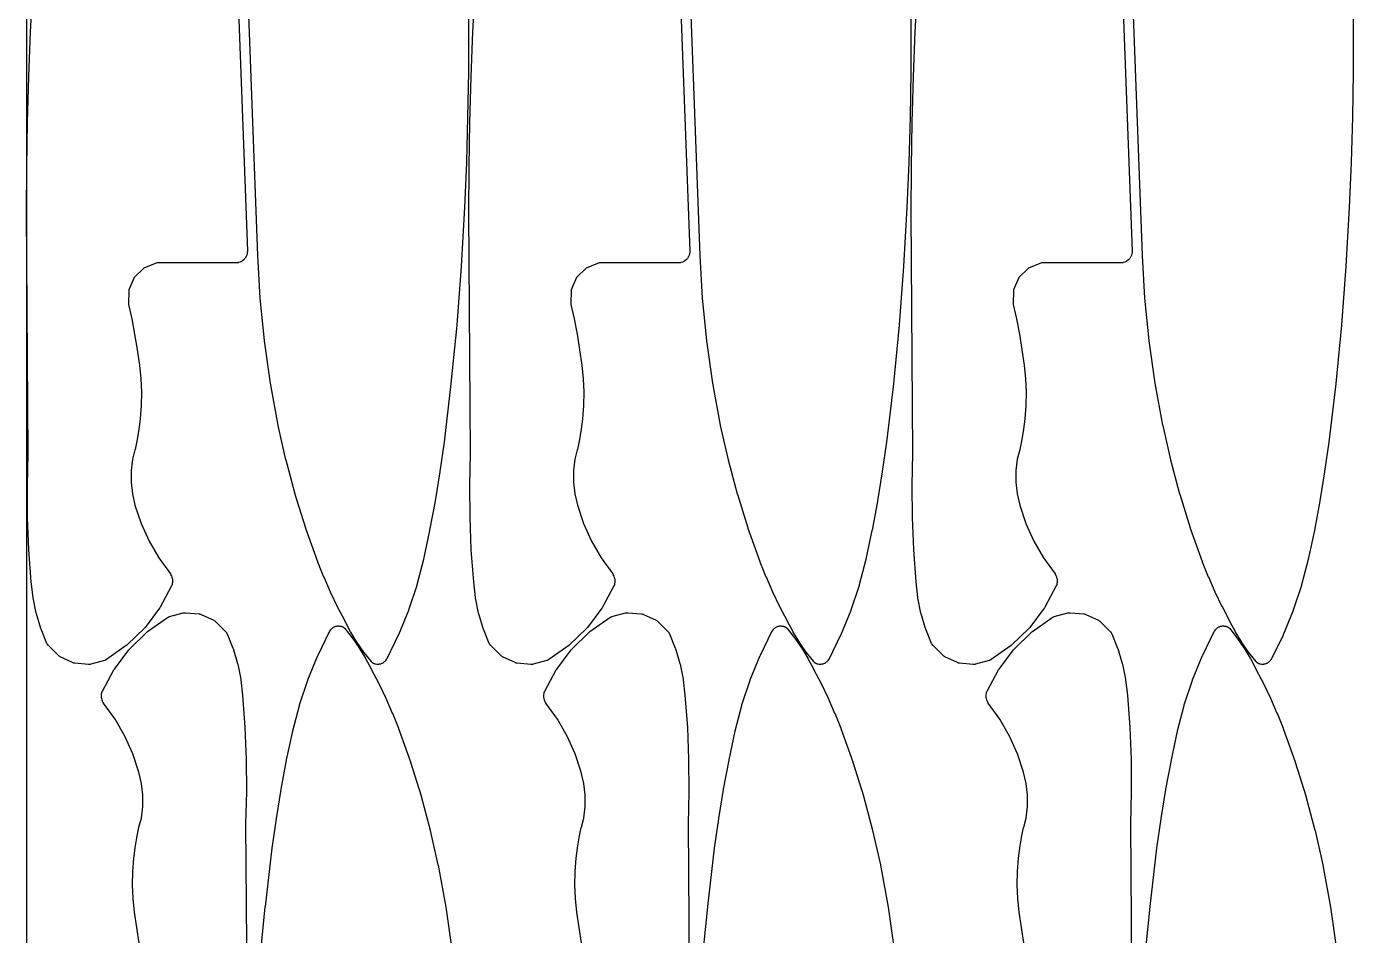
# Model space of a CAD drawing. Header units: metres. Extents: x 0 to 3000, y 0 to 1100.
# Drawn here: x 0 to 401.3, y 550 to 825 of the extents above; entities that cross this region are included whole.
import ezdxf

# ---------------------------------------------------------------- set-up
doc = ezdxf.new("R2010")
doc.units = ezdxf.units.M

msp = doc.modelspace()

# ---------------------------------------------------------------- linework, layer by layer
at = {"color": 7}
msp.add_lwpolyline([(0, 0), (3000, 0), (3000, 1100), (0, 1100), (0, 0)], close=True, dxfattribs=at)
at = {"color": 1}
for points in [[(133.16, 897.81), (133.69, 824.93), (133.69, 824.92), (133.69, 824.91), (133.63, 811.26), (133.63, 811.24), (133.41, 797.6), (133.41, 797.57), (133.02, 783.94), (133.02, 783.91), (132.47, 770.28), (132.47, 770.26), (132.47, 770.25), (131.47, 752.49), (131.47, 752.44), (130.1, 734.71), (130.1, 734.67), (128.37, 716.96), (128.36, 716.92), (126.26, 699.25), (126.26, 699.23), (126.26, 699.21), (125.01, 690.34), (125.01, 690.3), (123.56, 681.46), (123.55, 681.42), (121.91, 672.61), (121.9, 672.57), (120.07, 663.81), (120.06, 663.76), (120.05, 663.72), (118.07, 656.05), (118.03, 655.91), (115.54, 648.41), (115.49, 648.28), (112.48, 640.96), (112.43, 640.84), (108.92, 633.73), (108.91, 633.71), (108.9, 633.69), (108.86, 633.63), (108.83, 633.56), (108.81, 633.54), (108.8, 633.52), (108.59, 633.2), (108.47, 633.04), (108.34, 632.9), (108.2, 632.76), (108.05, 632.64), (107.74, 632.43), (107.57, 632.33), (107.4, 632.25), (107.23, 632.18), (107.04, 632.13), (106.68, 632.05), (106.48, 632.01), (106.29, 632), (106.09, 632), (105.9, 632.03), (105.52, 632.09), (105.47, 632.11), (105.42, 632.11), (105.37, 632.13), (105.33, 632.14), (105.28, 632.15), (105.23, 632.17), (105.18, 632.18), (105.14, 632.2), (105.09, 632.22), (105.04, 632.24), (105, 632.26), (104.96, 632.28), (104.91, 632.3), (104.87, 632.33), (104.83, 632.35), (104.79, 632.37), (104.75, 632.4), (104.7, 632.43), (104.67, 632.46), (104.63, 632.49), (104.59, 632.52), (104.55, 632.55), (104.51, 632.58), (104.48, 632.61), (104.44, 632.65), (104.41, 632.69), (104.38, 632.72), (104.34, 632.76), (104.31, 632.8), (104.28, 632.84), (102.09, 635.64), (102.02, 635.73), (100, 638.66), (99.94, 638.75), (98.08, 641.78), (98.02, 641.88), (96.34, 645.02), (96.33, 645.03), (96.33, 645.05), (94.08, 649.38), (94.05, 649.44), (91.95, 653.84), (91.93, 653.9), (89.97, 658.37), (89.94, 658.43), (88.13, 662.96), (88.11, 663), (88.1, 663.03), (84.49, 673.1), (84.47, 673.18), (81.28, 683.39), (81.26, 683.47), (78.49, 693.8), (78.47, 693.88), (76.13, 704.32), (76.13, 704.35), (76.12, 704.39), (73.79, 717.06), (73.77, 717.14), (71.97, 729.88), (71.96, 729.97), (70.68, 742.77), (70.67, 742.86), (69.92, 755.71), (69.92, 755.73), (69.92, 755.75), (66.89, 836.58)], [(266.95, 897.81), (267.47, 824.93), (267.47, 824.92), (267.47, 824.91), (267.41, 811.26), (267.41, 811.24), (267.19, 797.6), (267.19, 797.57), (266.81, 783.94), (266.81, 783.91), (266.26, 770.28), (266.25, 770.26), (266.25, 770.25), (265.26, 752.49), (265.25, 752.44), (263.89, 734.71), (263.89, 734.67), (262.15, 716.96), (262.15, 716.92), (260.05, 699.25), (260.05, 699.23), (260.05, 699.21), (258.8, 690.34), (258.79, 690.3), (257.35, 681.46), (257.34, 681.42), (255.7, 672.61), (255.69, 672.57), (253.85, 663.81), (253.84, 663.76), (253.83, 663.72), (251.86, 656.05), (251.82, 655.91), (249.32, 648.41), (249.28, 648.28), (246.27, 640.96), (246.21, 640.84), (242.71, 633.73), (242.7, 633.71), (242.69, 633.69), (242.65, 633.63), (242.61, 633.56), (242.6, 633.54), (242.59, 633.52), (242.37, 633.2), (242.26, 633.04), (242.13, 632.9), (241.99, 632.76), (241.83, 632.64), (241.52, 632.43), (241.36, 632.33), (241.19, 632.25), (241.01, 632.18), (240.83, 632.13), (240.46, 632.05), (240.27, 632.01), (240.07, 632), (239.88, 632), (239.69, 632.03), (239.3, 632.09), (239.25, 632.11), (239.2, 632.11), (239.16, 632.13), (239.11, 632.14), (239.06, 632.15), (239.01, 632.17), (238.97, 632.18), (238.92, 632.2), (238.88, 632.22), (238.83, 632.24), (238.79, 632.26), (238.75, 632.28), (238.7, 632.3), (238.65, 632.33), (238.61, 632.35), (238.57, 632.37), (238.53, 632.4), (238.49, 632.43), (238.45, 632.46), (238.41, 632.49), (238.37, 632.52), (238.33, 632.55), (238.3, 632.58), (238.26, 632.61), (238.23, 632.65), (238.19, 632.69), (238.16, 632.72), (238.13, 632.76), (238.1, 632.8), (238.06, 632.84), (235.88, 635.64), (235.81, 635.73), (233.78, 638.66), (233.72, 638.75), (231.87, 641.78), (231.81, 641.88), (230.13, 645.02), (230.12, 645.03), (230.11, 645.05), (227.87, 649.38), (227.84, 649.44), (225.74, 653.84), (225.71, 653.9), (223.75, 658.37), (223.73, 658.43), (221.91, 662.96), (221.9, 663), (221.89, 663.03), (218.28, 673.1), (218.25, 673.18), (215.07, 683.39), (215.04, 683.47), (212.28, 693.8), (212.26, 693.88), (209.92, 704.32), (209.91, 704.35), (209.91, 704.39), (207.57, 717.06), (207.56, 717.14), (205.75, 729.88), (205.74, 729.97), (204.46, 742.77), (204.46, 742.86), (203.71, 755.71), (203.71, 755.73), (203.71, 755.75), (200.68, 836.58)], [(400.74, 897.81), (401.26, 824.93), (401.26, 824.92), (401.26, 824.91), (401.2, 811.26), (401.2, 811.24), (400.98, 797.6), (400.98, 797.57), (400.59, 783.94), (400.59, 783.91), (400.04, 770.28), (400.04, 770.26), (400.04, 770.25), (399.04, 752.49), (399.04, 752.44), (397.68, 734.71), (397.67, 734.67), (395.94, 716.96), (395.94, 716.92), (393.84, 699.25), (393.83, 699.23), (393.83, 699.21), (392.58, 690.34), (392.58, 690.3), (391.13, 681.46), (391.12, 681.42), (389.48, 672.61), (389.48, 672.57), (387.64, 663.81), (387.63, 663.76), (387.62, 663.72), (385.64, 656.05), (385.6, 655.91), (383.11, 648.41), (383.06, 648.28), (380.06, 640.96), (380, 640.84), (376.49, 633.73), (376.48, 633.71), (376.47, 633.69), (376.43, 633.63), (376.4, 633.56), (376.38, 633.54), (376.37, 633.52), (376.16, 633.2), (376.05, 633.04), (375.92, 632.9), (375.77, 632.76), (375.62, 632.64), (375.31, 632.43), (375.15, 632.33), (374.98, 632.25), (374.8, 632.18), (374.61, 632.13), (374.25, 632.05), (374.05, 632.01), (373.86, 632), (373.67, 632), (373.47, 632.03), (373.09, 632.09), (373.04, 632.11), (372.99, 632.11), (372.94, 632.13), (372.9, 632.14), (372.85, 632.15), (372.8, 632.17), (372.75, 632.18), (372.71, 632.2), (372.66, 632.22), (372.62, 632.24), (372.57, 632.26), (372.53, 632.28), (372.49, 632.3), (372.44, 632.33), (372.4, 632.35), (372.36, 632.37), (372.32, 632.4), (372.27, 632.43), (372.24, 632.46), (372.2, 632.49), (372.16, 632.52), (372.12, 632.55), (372.09, 632.58), (372.05, 632.61), (372.01, 632.65), (371.98, 632.69), (371.95, 632.72), (371.91, 632.76), (371.88, 632.8), (371.85, 632.84), (369.66, 635.64), (369.59, 635.73), (367.57, 638.66), (367.51, 638.75), (365.65, 641.78), (365.6, 641.88), (363.91, 645.02), (363.9, 645.03), (363.9, 645.05), (361.65, 649.38), (361.63, 649.44), (359.52, 653.84), (359.5, 653.9), (357.54, 658.37), (357.51, 658.43), (355.7, 662.96), (355.69, 663), (355.67, 663.03), (352.07, 673.1), (352.04, 673.18), (348.85, 683.39), (348.83, 683.47), (346.06, 693.8), (346.04, 693.88), (343.71, 704.32), (343.7, 704.35), (343.69, 704.39), (341.36, 717.06), (341.34, 717.14), (339.54, 729.88), (339.53, 729.97), (338.25, 742.77), (338.24, 742.86), (337.5, 755.71), (337.5, 755.73), (337.49, 755.75), (334.46, 836.58)], [(63.76, 837.91), (66.79, 757.08), (66.79, 756.99), (66.79, 756.9), (66.79, 756.89), (66.79, 756.89), (66.78, 756.8), (66.77, 756.71), (66.69, 756.15), (66.65, 755.97), (66.6, 755.79), (66.53, 755.62), (66.44, 755.46), (66.17, 754.99), (66.07, 754.83), (65.96, 754.69), (65.84, 754.56), (65.7, 754.43), (65.28, 754.09), (65.13, 753.98), (64.97, 753.89), (64.81, 753.81), (64.63, 753.74), (64.1, 753.57), (64.08, 753.56), (64.07, 753.56), (63.99, 753.54), (63.91, 753.52), (63.89, 753.52), (63.88, 753.51), (63.8, 753.5), (63.72, 753.49), (63.7, 753.48), (63.68, 753.48), (63.6, 753.48), (63.52, 753.47), (63.5, 753.47), (63.49, 753.47), (39.4, 753.47), (35.48, 751.89), (35.48, 751.89), (32.58, 749.05), (30.95, 745.33), (30.85, 740.95), (31.8, 736.59), (31.81, 736.55), (32.69, 731.94), (32.7, 731.89), (33.48, 727.26), (33.49, 727.22), (34.15, 722.57), (34.16, 722.53), (34.16, 722.49), (34.56, 718.54), (34.57, 718.42), (34.73, 714.46), (34.73, 714.34), (34.65, 710.38), (34.64, 710.26), (34.32, 706.31), (34.32, 706.28), (34.32, 706.25), (33.98, 703.22), (33.97, 703.11), (33.48, 700.11), (33.46, 700.01), (32.81, 697.03), (32.79, 696.93), (32.03, 694.13), (31.63, 690.67), (31.63, 687.15), (32.02, 683.66), (32.8, 680.21), (34.69, 674.66), (37.11, 669.32), (40.03, 664.24), (43.49, 659.38), (43.54, 659.3), (43.59, 659.22), (43.59, 659.22), (43.6, 659.21), (43.64, 659.13), (43.68, 659.05), (43.84, 658.69), (43.91, 658.52), (43.97, 658.34), (44.06, 657.96), (44.1, 657.78), (44.11, 657.6), (44.14, 657.21), (44.14, 657.02), (44.12, 656.83), (44.07, 656.45), (44.06, 656.38), (44.05, 656.32), (44.04, 656.28), (44.04, 656.25), (44.02, 656.19), (44, 656.13), (43.99, 656.1), (43.98, 656.06), (43.96, 656), (43.94, 655.94), (43.92, 655.91), (43.91, 655.88), (43.88, 655.82), (43.85, 655.76), (40.39, 649.3), (40.31, 649.17), (40.23, 649.04), (35.84, 643.22), (35.74, 643.11), (35.64, 642.99), (30.41, 637.92), (30.29, 637.81), (30.17, 637.72), (24.19, 633.48), (24.14, 633.45), (24.1, 633.42), (24.06, 633.4), (24.03, 633.38), (23.97, 633.35), (23.92, 633.32), (23.89, 633.31), (23.85, 633.29), (23.8, 633.27), (23.75, 633.25), (23.71, 633.23), (23.67, 633.22), (23.61, 633.2), (23.56, 633.19), (19.44, 632.07), (19.27, 632.03), (19.1, 632.01), (18.92, 632), (18.75, 632.01), (14.62, 632.37), (14.45, 632.39), (14.28, 632.43), (14.11, 632.48), (13.95, 632.55), (10.19, 634.28), (10.04, 634.37), (9.89, 634.46), (9.75, 634.57), (9.62, 634.68), (6.6, 637.7), (6.6, 637.7), (6.59, 637.71), (6.53, 637.78), (6.47, 637.84), (6.47, 637.85), (6.46, 637.86), (6.41, 637.93), (6.35, 638), (6.35, 638.01), (6.34, 638.01), (6.3, 638.09), (6.25, 638.17), (6.25, 638.18), (6.24, 638.18), (6.21, 638.27), (6.17, 638.35), (6.17, 638.35), (6.16, 638.36), (4.4, 642.7), (4.34, 642.88), (2.98, 647.35), (2.94, 647.53), (1.99, 652.11), (1.97, 652.29), (1.45, 656.95), (1.45, 656.99), (1.44, 657.02), (0.73, 666.67), (0.72, 666.74), (0.33, 676.41), (0.33, 676.47), (0.26, 686.15), (0.27, 686.21), (0.52, 695.85), (0, 768.73), (0, 768.74), (0, 768.75), (0.06, 782.4), (0.06, 782.42), (0.28, 796.06), (0.28, 796.09), (0.67, 809.72), (0.67, 809.75), (1.22, 823.38), (1.22, 823.4), (1.22, 823.41), (2.21, 841.18)], [(197.55, 837.91), (200.58, 757.08), (200.58, 756.99), (200.58, 756.9), (200.58, 756.89), (200.58, 756.89), (200.57, 756.8), (200.56, 756.71), (200.47, 756.15), (200.44, 755.97), (200.38, 755.79), (200.31, 755.62), (200.23, 755.46), (199.96, 754.99), (199.86, 754.83), (199.75, 754.69), (199.62, 754.56), (199.49, 754.43), (199.07, 754.09), (198.92, 753.98), (198.76, 753.89), (198.59, 753.81), (198.42, 753.74), (197.89, 753.57), (197.87, 753.56), (197.85, 753.56), (197.78, 753.54), (197.7, 753.52), (197.68, 753.52), (197.66, 753.51), (197.58, 753.5), (197.5, 753.49), (197.49, 753.48), (197.47, 753.48), (197.39, 753.48), (197.31, 753.47), (197.29, 753.47), (197.27, 753.47), (173.19, 753.47), (169.27, 751.89), (169.27, 751.89), (166.37, 749.05), (164.74, 745.33), (164.64, 740.95), (165.58, 736.59), (165.59, 736.55), (166.48, 731.94), (166.49, 731.89), (167.27, 727.26), (167.27, 727.22), (167.94, 722.57), (167.94, 722.53), (167.95, 722.49), (168.35, 718.54), (168.36, 718.42), (168.52, 714.46), (168.52, 714.34), (168.44, 710.38), (168.43, 710.26), (168.11, 706.31), (168.11, 706.28), (168.1, 706.25), (167.77, 703.22), (167.75, 703.11), (167.26, 700.11), (167.24, 700.01), (166.6, 697.03), (166.57, 696.93), (165.81, 694.13), (165.42, 690.67), (165.42, 687.15), (165.81, 683.66), (166.59, 680.21), (168.48, 674.66), (170.89, 669.32), (173.81, 664.24), (177.28, 659.38), (177.33, 659.3), (177.37, 659.22), (177.38, 659.22), (177.38, 659.21), (177.42, 659.13), (177.46, 659.05), (177.63, 658.69), (177.7, 658.52), (177.75, 658.34), (177.84, 657.96), (177.88, 657.78), (177.9, 657.6), (177.92, 657.21), (177.92, 657.02), (177.91, 656.83), (177.86, 656.45), (177.85, 656.38), (177.84, 656.32), (177.83, 656.28), (177.82, 656.25), (177.8, 656.19), (177.79, 656.13), (177.78, 656.1), (177.77, 656.06), (177.74, 656), (177.72, 655.94), (177.71, 655.91), (177.7, 655.88), (177.67, 655.82), (177.64, 655.76), (174.18, 649.3), (174.1, 649.17), (174.01, 649.04), (169.62, 643.22), (169.53, 643.11), (169.42, 642.99), (164.19, 637.92), (164.08, 637.81), (163.96, 637.72), (157.98, 633.48), (157.93, 633.45), (157.88, 633.42), (157.85, 633.4), (157.81, 633.38), (157.76, 633.35), (157.71, 633.32), (157.67, 633.31), (157.64, 633.29), (157.58, 633.27), (157.53, 633.25), (157.49, 633.23), (157.45, 633.22), (157.4, 633.2), (157.34, 633.19), (153.23, 632.07), (153.06, 632.03), (152.88, 632.01), (152.71, 632), (152.53, 632.01), (148.4, 632.37), (148.23, 632.39), (148.06, 632.43), (147.9, 632.48), (147.74, 632.55), (143.98, 634.28), (143.82, 634.37), (143.67, 634.46), (143.53, 634.57), (143.4, 634.68), (140.39, 637.7), (140.38, 637.7), (140.38, 637.71), (140.32, 637.78), (140.26, 637.84), (140.25, 637.85), (140.25, 637.86), (140.19, 637.93), (140.14, 638), (140.13, 638.01), (140.13, 638.01), (140.08, 638.09), (140.04, 638.17), (140.03, 638.18), (140.03, 638.18), (139.99, 638.27), (139.95, 638.35), (139.95, 638.35), (139.95, 638.36), (138.18, 642.7), (138.12, 642.88), (136.77, 647.35), (136.72, 647.53), (135.78, 652.11), (135.75, 652.29), (135.23, 656.95), (135.23, 656.99), (135.23, 657.02), (134.51, 666.67), (134.51, 666.74), (134.12, 676.41), (134.12, 676.47), (134.05, 686.15), (134.05, 686.21), (134.31, 695.85), (133.79, 768.73), (133.79, 768.74), (133.79, 768.75), (133.84, 782.4), (133.84, 782.42), (134.06, 796.06), (134.07, 796.09), (134.45, 809.72), (134.45, 809.75), (135, 823.38), (135, 823.4), (135, 823.41), (136, 841.18)], [(331.34, 837.91), (334.36, 757.08), (334.36, 756.99), (334.36, 756.9), (334.36, 756.89), (334.36, 756.89), (334.35, 756.8), (334.34, 756.71), (334.26, 756.15), (334.22, 755.97), (334.17, 755.79), (334.1, 755.62), (334.01, 755.46), (333.74, 754.99), (333.65, 754.83), (333.53, 754.69), (333.41, 754.56), (333.27, 754.43), (332.85, 754.09), (332.71, 753.98), (332.55, 753.89), (332.38, 753.81), (332.2, 753.74), (331.67, 753.57), (331.66, 753.56), (331.64, 753.56), (331.56, 753.54), (331.48, 753.52), (331.47, 753.52), (331.45, 753.51), (331.37, 753.5), (331.29, 753.49), (331.27, 753.48), (331.26, 753.48), (331.17, 753.48), (331.09, 753.47), (331.08, 753.47), (331.06, 753.47), (306.97, 753.47), (303.05, 751.89), (303.05, 751.89), (300.15, 749.05), (298.52, 745.33), (298.42, 740.95), (299.37, 736.59), (299.38, 736.55), (300.27, 731.94), (300.27, 731.89), (301.05, 727.26), (301.06, 727.22), (301.73, 722.57), (301.73, 722.53), (301.74, 722.49), (302.13, 718.54), (302.14, 718.42), (302.3, 714.46), (302.3, 714.34), (302.22, 710.38), (302.22, 710.26), (301.9, 706.31), (301.89, 706.28), (301.89, 706.25), (301.55, 703.22), (301.54, 703.11), (301.05, 700.11), (301.03, 700.01), (300.38, 697.03), (300.36, 696.93), (299.6, 694.13), (299.2, 690.67), (299.2, 687.15), (299.59, 683.66), (300.37, 680.21), (302.26, 674.66), (304.68, 669.32), (307.6, 664.24), (311.06, 659.38), (311.11, 659.3), (311.16, 659.22), (311.16, 659.22), (311.17, 659.21), (311.21, 659.13), (311.25, 659.05), (311.41, 658.69), (311.48, 658.52), (311.54, 658.34), (311.63, 657.96), (311.67, 657.78), (311.69, 657.6), (311.71, 657.21), (311.71, 657.02), (311.69, 656.83), (311.64, 656.45), (311.63, 656.38), (311.62, 656.32), (311.61, 656.28), (311.61, 656.25), (311.59, 656.19), (311.57, 656.13), (311.56, 656.1), (311.55, 656.06), (311.53, 656), (311.51, 655.94), (311.49, 655.91), (311.48, 655.88), (311.45, 655.82), (311.42, 655.76), (307.96, 649.3), (307.89, 649.17), (307.8, 649.04), (303.41, 643.22), (303.31, 643.11), (303.21, 642.99), (297.98, 637.92), (297.87, 637.81), (297.74, 637.72), (291.76, 633.48), (291.71, 633.45), (291.67, 633.42), (291.63, 633.4), (291.6, 633.38), (291.55, 633.35), (291.5, 633.32), (291.46, 633.31), (291.42, 633.29), (291.37, 633.27), (291.32, 633.25), (291.28, 633.23), (291.24, 633.22), (291.18, 633.2), (291.13, 633.19), (287.01, 632.07), (286.84, 632.03), (286.67, 632.01), (286.49, 632), (286.32, 632.01), (282.19, 632.37), (282.02, 632.39), (281.85, 632.43), (281.68, 632.48), (281.52, 632.55), (277.76, 634.28), (277.61, 634.37), (277.46, 634.46), (277.32, 634.57), (277.19, 634.68), (274.17, 637.7), (274.17, 637.7), (274.16, 637.71), (274.1, 637.78), (274.04, 637.84), (274.04, 637.85), (274.03, 637.86), (273.98, 637.93), (273.92, 638), (273.92, 638.01), (273.92, 638.01), (273.87, 638.09), (273.82, 638.17), (273.82, 638.18), (273.82, 638.18), (273.78, 638.27), (273.74, 638.35), (273.74, 638.35), (273.73, 638.36), (271.97, 642.7), (271.91, 642.88), (270.55, 647.35), (270.51, 647.53), (269.57, 652.11), (269.54, 652.29), (269.02, 656.95), (269.02, 656.99), (269.01, 657.02), (268.3, 666.67), (268.3, 666.74), (267.9, 676.41), (267.9, 676.47), (267.84, 686.15), (267.84, 686.21), (268.09, 695.85), (267.57, 768.73), (267.57, 768.74), (267.57, 768.75), (267.63, 782.4), (267.63, 782.42), (267.85, 796.06), (267.85, 796.09), (268.24, 809.72), (268.24, 809.75), (268.79, 823.38), (268.79, 823.4), (268.79, 823.41), (269.79, 841.18)], [(34.09, 547.77), (33.31, 552.4), (33.31, 552.44), (32.64, 557.09), (32.63, 557.13), (32.63, 557.17), (32.23, 561.12), (32.22, 561.24), (32.06, 565.2), (32.06, 565.32), (32.14, 569.28), (32.15, 569.4), (32.47, 573.35), (32.47, 573.38), (32.47, 573.41), (32.81, 576.44), (32.83, 576.55), (33.32, 579.55), (33.34, 579.66), (33.98, 582.63), (34.01, 582.73), (34.77, 585.53), (35.16, 588.99), (35.16, 592.51), (34.77, 596), (33.99, 599.45), (32.1, 605), (29.68, 610.34), (26.76, 615.42), (23.3, 620.28), (23.25, 620.36), (23.2, 620.44), (23.2, 620.44), (23.2, 620.45), (23.16, 620.53), (23.11, 620.61), (22.95, 620.97), (22.88, 621.14), (22.83, 621.32), (22.73, 621.7), (22.7, 621.88), (22.68, 622.06), (22.66, 622.45), (22.65, 622.64), (22.67, 622.83), (22.72, 623.21), (22.73, 623.28), (22.74, 623.35), (22.75, 623.38), (22.76, 623.41), (22.78, 623.47), (22.79, 623.54), (22.8, 623.57), (22.81, 623.6), (22.84, 623.66), (22.86, 623.72), (22.87, 623.75), (22.88, 623.78), (22.91, 623.84), (22.94, 623.9), (26.4, 630.36), (26.48, 630.49), (26.57, 630.62), (30.95, 636.44), (31.05, 636.56), (31.16, 636.67), (36.38, 641.74), (36.5, 641.85), (36.62, 641.94), (42.6, 646.18), (42.65, 646.21), (42.7, 646.24), (42.73, 646.26), (42.77, 646.28), (42.82, 646.31), (42.87, 646.34), (42.91, 646.35), (42.94, 646.37), (43, 646.39), (43.05, 646.42), (43.09, 646.43), (43.13, 646.44), (43.18, 646.46), (43.23, 646.48), (47.35, 647.59), (47.52, 647.63), (47.7, 647.65), (47.87, 647.66), (48.05, 647.65), (52.18, 647.29), (52.35, 647.27), (52.52, 647.23), (52.68, 647.18), (52.84, 647.11), (56.6, 645.38), (56.76, 645.3), (56.91, 645.2), (57.05, 645.09), (57.18, 644.98), (60.19, 641.96), (60.2, 641.96), (60.2, 641.95), (60.26, 641.88), (60.32, 641.82), (60.33, 641.81), (60.33, 641.81), (60.39, 641.73), (60.44, 641.66), (60.44, 641.65), (60.45, 641.65), (60.49, 641.57), (60.54, 641.49), (60.54, 641.48), (60.55, 641.48), (60.59, 641.4), (60.63, 641.31), (60.63, 641.31), (60.63, 641.3), (62.4, 636.96), (62.46, 636.78), (63.81, 632.31), (63.86, 632.13), (64.8, 627.55), (64.83, 627.37), (65.34, 622.71), (65.35, 622.67), (65.35, 622.64), (66.07, 612.99), (66.07, 612.92), (66.46, 603.25), (66.46, 603.19), (66.53, 593.52), (66.53, 593.45), (66.27, 583.81), (66.79, 510.93)], [(167.88, 547.77), (167.1, 552.4), (167.09, 552.44), (166.42, 557.09), (166.42, 557.13), (166.41, 557.17), (166.02, 561.12), (166.01, 561.24), (165.85, 565.2), (165.85, 565.32), (165.93, 569.28), (165.93, 569.4), (166.25, 573.35), (166.26, 573.38), (166.26, 573.41), (166.6, 576.44), (166.61, 576.55), (167.1, 579.55), (167.12, 579.66), (167.77, 582.63), (167.79, 582.73), (168.55, 585.53), (168.95, 588.99), (168.95, 592.51), (168.56, 596), (167.78, 599.45), (165.89, 605), (163.47, 610.34), (160.55, 615.42), (157.09, 620.28), (157.04, 620.36), (156.99, 620.44), (156.99, 620.44), (156.98, 620.45), (156.94, 620.53), (156.9, 620.61), (156.74, 620.97), (156.67, 621.14), (156.61, 621.32), (156.52, 621.7), (156.48, 621.88), (156.46, 622.06), (156.44, 622.45), (156.44, 622.64), (156.46, 622.83), (156.51, 623.21), (156.52, 623.28), (156.53, 623.35), (156.54, 623.38), (156.54, 623.41), (156.56, 623.47), (156.58, 623.54), (156.59, 623.57), (156.6, 623.6), (156.62, 623.66), (156.64, 623.72), (156.66, 623.75), (156.67, 623.78), (156.7, 623.84), (156.73, 623.9), (160.19, 630.36), (160.27, 630.49), (160.35, 630.62), (164.74, 636.44), (164.84, 636.56), (164.94, 636.67), (170.17, 641.74), (170.28, 641.85), (170.41, 641.94), (176.39, 646.18), (176.44, 646.21), (176.48, 646.24), (176.52, 646.26), (176.55, 646.28), (176.6, 646.31), (176.65, 646.34), (176.69, 646.35), (176.73, 646.37), (176.78, 646.39), (176.83, 646.42), (176.87, 646.43), (176.91, 646.44), (176.97, 646.46), (177.02, 646.48), (181.14, 647.59), (181.31, 647.63), (181.48, 647.65), (181.66, 647.66), (181.83, 647.65), (185.96, 647.29), (186.13, 647.27), (186.3, 647.23), (186.47, 647.18), (186.63, 647.11), (190.39, 645.38), (190.54, 645.3), (190.69, 645.2), (190.83, 645.09), (190.96, 644.98), (193.98, 641.96), (193.98, 641.96), (193.99, 641.95), (194.05, 641.88), (194.11, 641.82), (194.11, 641.81), (194.12, 641.81), (194.17, 641.73), (194.23, 641.66), (194.23, 641.65), (194.23, 641.65), (194.28, 641.57), (194.33, 641.49), (194.33, 641.48), (194.33, 641.48), (194.37, 641.4), (194.41, 641.31), (194.41, 641.31), (194.42, 641.3), (196.18, 636.96), (196.24, 636.78), (197.6, 632.31), (197.64, 632.13), (198.58, 627.55), (198.61, 627.37), (199.13, 622.71), (199.13, 622.67), (199.14, 622.64), (199.85, 612.99), (199.86, 612.92), (200.25, 603.25), (200.25, 603.19), (200.31, 593.52), (200.31, 593.45), (200.06, 583.81), (200.58, 510.93)], [(301.66, 547.77), (300.89, 552.4), (300.88, 552.44), (300.21, 557.09), (300.21, 557.13), (300.2, 557.17), (299.8, 561.12), (299.79, 561.24), (299.63, 565.2), (299.63, 565.32), (299.71, 569.28), (299.72, 569.4), (300.04, 573.35), (300.04, 573.38), (300.05, 573.41), (300.38, 576.44), (300.4, 576.55), (300.89, 579.55), (300.91, 579.66), (301.55, 582.63), (301.58, 582.73), (302.34, 585.53), (302.73, 588.99), (302.74, 592.51), (302.35, 596), (301.56, 599.45), (299.67, 605), (297.26, 610.34), (294.34, 615.42), (290.87, 620.28), (290.83, 620.36), (290.78, 620.44), (290.77, 620.44), (290.77, 620.45), (290.73, 620.53), (290.69, 620.61), (290.52, 620.97), (290.45, 621.14), (290.4, 621.32), (290.31, 621.7), (290.27, 621.88), (290.25, 622.06), (290.23, 622.45), (290.23, 622.64), (290.24, 622.83), (290.29, 623.21), (290.31, 623.28), (290.32, 623.35), (290.32, 623.38), (290.33, 623.41), (290.35, 623.47), (290.36, 623.54), (290.37, 623.57), (290.38, 623.6), (290.41, 623.66), (290.43, 623.72), (290.44, 623.75), (290.45, 623.78), (290.48, 623.84), (290.51, 623.9), (293.97, 630.36), (294.05, 630.49), (294.14, 630.62), (298.53, 636.44), (298.62, 636.56), (298.73, 636.67), (303.96, 641.74), (304.07, 641.85), (304.19, 641.94), (310.17, 646.18), (310.22, 646.21), (310.27, 646.24), (310.3, 646.26), (310.34, 646.28), (310.39, 646.31), (310.44, 646.34), (310.48, 646.35), (310.51, 646.37), (310.57, 646.39), (310.62, 646.42), (310.66, 646.43), (310.7, 646.44), (310.75, 646.46), (310.81, 646.48), (314.92, 647.59), (315.09, 647.63), (315.27, 647.65), (315.44, 647.66), (315.62, 647.65), (319.75, 647.29), (319.92, 647.27), (320.09, 647.23), (320.25, 647.18), (320.41, 647.11), (324.17, 645.38), (324.33, 645.3), (324.48, 645.2), (324.62, 645.09), (324.75, 644.98), (327.76, 641.96), (327.77, 641.96), (327.77, 641.95), (327.83, 641.88), (327.9, 641.82), (327.9, 641.81), (327.9, 641.81), (327.96, 641.73), (328.01, 641.66), (328.02, 641.65), (328.02, 641.65), (328.07, 641.57), (328.11, 641.49), (328.12, 641.48), (328.12, 641.48), (328.16, 641.4), (328.2, 641.31), (328.2, 641.31), (328.2, 641.3), (329.97, 636.96), (330.03, 636.78), (331.38, 632.31), (331.43, 632.13), (332.37, 627.55), (332.4, 627.37), (332.92, 622.71), (332.92, 622.67), (332.92, 622.64), (333.64, 612.99), (333.64, 612.92), (334.03, 603.25), (334.03, 603.19), (334.1, 593.52), (334.1, 593.45), (333.84, 583.81), (334.36, 510.93)], [(70.48, 540.99), (72.21, 558.7), (72.22, 558.74), (74.31, 576.41), (74.32, 576.43), (74.32, 576.45), (75.57, 585.32), (75.57, 585.36), (77.02, 594.2), (77.03, 594.24), (78.67, 603.05), (78.67, 603.09), (80.51, 611.86), (80.52, 611.9), (80.53, 611.94), (82.51, 619.61), (82.55, 619.75), (85.04, 627.25), (85.09, 627.38), (88.1, 634.7), (88.15, 634.83), (91.66, 641.93), (91.67, 641.95), (91.68, 641.97), (91.72, 642.03), (91.75, 642.1), (91.77, 642.12), (91.78, 642.14), (91.99, 642.46), (92.11, 642.62), (92.23, 642.77), (92.38, 642.9), (92.53, 643.02), (92.84, 643.23), (93, 643.33), (93.18, 643.41), (93.35, 643.48), (93.54, 643.53), (93.9, 643.61), (94.1, 643.65), (94.29, 643.66), (94.48, 643.66), (94.68, 643.63), (95.06, 643.57), (95.11, 643.56), (95.16, 643.55), (95.21, 643.53), (95.25, 643.52), (95.3, 643.51), (95.35, 643.49), (95.4, 643.48), (95.44, 643.46), (95.49, 643.44), (95.54, 643.42), (95.58, 643.4), (95.62, 643.38), (95.66, 643.36), (95.71, 643.34), (95.75, 643.31), (95.79, 643.29), (95.83, 643.26), (95.88, 643.23), (95.91, 643.2), (95.95, 643.18), (95.99, 643.14), (96.03, 643.11), (96.06, 643.08), (96.1, 643.05), (96.14, 643.01), (96.17, 642.97), (96.2, 642.94), (96.24, 642.91), (96.27, 642.86), (96.3, 642.83), (98.49, 640.02), (98.56, 639.93), (100.58, 637), (100.64, 636.91), (102.5, 633.88), (102.55, 633.78), (104.24, 630.64), (104.25, 630.63), (104.25, 630.61), (106.5, 626.28), (106.52, 626.22), (108.63, 621.82), (108.65, 621.76), (110.61, 617.29), (110.64, 617.23), (112.45, 612.7), (112.46, 612.66), (112.48, 612.63), (116.09, 602.56), (116.11, 602.48), (119.3, 592.27), (119.32, 592.19), (122.09, 581.86), (122.11, 581.78), (124.44, 571.34), (124.45, 571.31), (124.46, 571.27), (126.79, 558.6), (126.81, 558.52), (128.61, 545.78)], [(204.26, 540.99), (206, 558.7), (206, 558.74), (208.1, 576.41), (208.1, 576.43), (208.11, 576.45), (209.35, 585.32), (209.36, 585.36), (210.8, 594.2), (210.81, 594.24), (212.45, 603.05), (212.46, 603.09), (214.3, 611.86), (214.31, 611.9), (214.32, 611.94), (216.29, 619.61), (216.33, 619.75), (218.83, 627.25), (218.88, 627.38), (221.88, 634.7), (221.94, 634.83), (225.44, 641.93), (225.45, 641.95), (225.46, 641.97), (225.5, 642.03), (225.54, 642.1), (225.55, 642.12), (225.56, 642.14), (225.78, 642.46), (225.89, 642.62), (226.02, 642.77), (226.16, 642.9), (226.32, 643.02), (226.63, 643.23), (226.79, 643.33), (226.96, 643.41), (227.14, 643.48), (227.32, 643.53), (227.69, 643.61), (227.88, 643.65), (228.08, 643.66), (228.27, 643.66), (228.46, 643.63), (228.85, 643.57), (228.9, 643.56), (228.95, 643.55), (228.99, 643.53), (229.04, 643.52), (229.09, 643.51), (229.14, 643.49), (229.18, 643.48), (229.23, 643.46), (229.27, 643.44), (229.32, 643.42), (229.36, 643.4), (229.41, 643.38), (229.45, 643.36), (229.5, 643.34), (229.54, 643.31), (229.58, 643.29), (229.62, 643.26), (229.66, 643.23), (229.7, 643.2), (229.74, 643.18), (229.78, 643.14), (229.82, 643.11), (229.85, 643.08), (229.89, 643.05), (229.92, 643.01), (229.96, 642.97), (229.99, 642.94), (230.02, 642.91), (230.05, 642.86), (230.09, 642.83), (232.28, 640.02), (232.34, 639.93), (234.37, 637), (234.43, 636.91), (236.28, 633.88), (236.34, 633.78), (238.02, 630.64), (238.03, 630.63), (238.04, 630.61), (240.28, 626.28), (240.31, 626.22), (242.41, 621.82), (242.44, 621.76), (244.4, 617.29), (244.42, 617.23), (246.24, 612.7), (246.25, 612.66), (246.26, 612.63), (249.87, 602.56), (249.9, 602.48), (253.09, 592.27), (253.11, 592.19), (255.87, 581.86), (255.89, 581.78), (258.23, 571.34), (258.24, 571.31), (258.25, 571.27), (260.58, 558.6), (260.59, 558.52), (262.4, 545.78)], [(338.05, 540.99), (339.78, 558.7), (339.79, 558.74), (341.89, 576.41), (341.89, 576.43), (341.89, 576.45), (343.14, 585.32), (343.15, 585.36), (344.59, 594.2), (344.6, 594.24), (346.24, 603.05), (346.25, 603.09), (348.08, 611.86), (348.09, 611.9), (348.1, 611.94), (350.08, 619.61), (350.12, 619.75), (352.61, 627.25), (352.66, 627.38), (355.67, 634.7), (355.72, 634.83), (359.23, 641.93), (359.24, 641.95), (359.25, 641.97), (359.29, 642.03), (359.32, 642.1), (359.34, 642.12), (359.35, 642.14), (359.56, 642.46), (359.68, 642.62), (359.81, 642.77), (359.95, 642.9), (360.1, 643.02), (360.41, 643.23), (360.58, 643.33), (360.75, 643.41), (360.92, 643.48), (361.11, 643.53), (361.48, 643.61), (361.67, 643.65), (361.86, 643.66), (362.06, 643.66), (362.25, 643.63), (362.63, 643.57), (362.68, 643.56), (362.73, 643.55), (362.78, 643.53), (362.83, 643.52), (362.87, 643.51), (362.92, 643.49), (362.97, 643.48), (363.01, 643.46), (363.06, 643.44), (363.11, 643.42), (363.15, 643.4), (363.19, 643.38), (363.24, 643.36), (363.28, 643.34), (363.32, 643.31), (363.36, 643.29), (363.4, 643.26), (363.45, 643.23), (363.48, 643.2), (363.52, 643.18), (363.56, 643.14), (363.6, 643.11), (363.64, 643.08), (363.67, 643.05), (363.71, 643.01), (363.74, 642.97), (363.78, 642.94), (363.81, 642.91), (363.84, 642.86), (363.87, 642.83), (366.06, 640.02), (366.13, 639.93), (368.15, 637), (368.21, 636.91), (370.07, 633.88), (370.13, 633.78), (371.81, 630.64), (371.82, 630.63), (371.83, 630.61), (374.07, 626.28), (374.1, 626.22), (376.2, 621.82), (376.22, 621.76), (378.18, 617.29), (378.21, 617.23), (380.02, 612.7), (380.04, 612.66), (380.05, 612.63), (383.66, 602.56), (383.68, 602.48), (386.87, 592.27), (386.89, 592.19), (389.66, 581.86), (389.68, 581.78), (392.02, 571.34), (392.02, 571.31), (392.03, 571.27), (394.36, 558.6), (394.38, 558.52), (396.18, 545.78)]]:
    msp.add_lwpolyline(points, dxfattribs=at)

doc.saveas('drawing.dxf')
